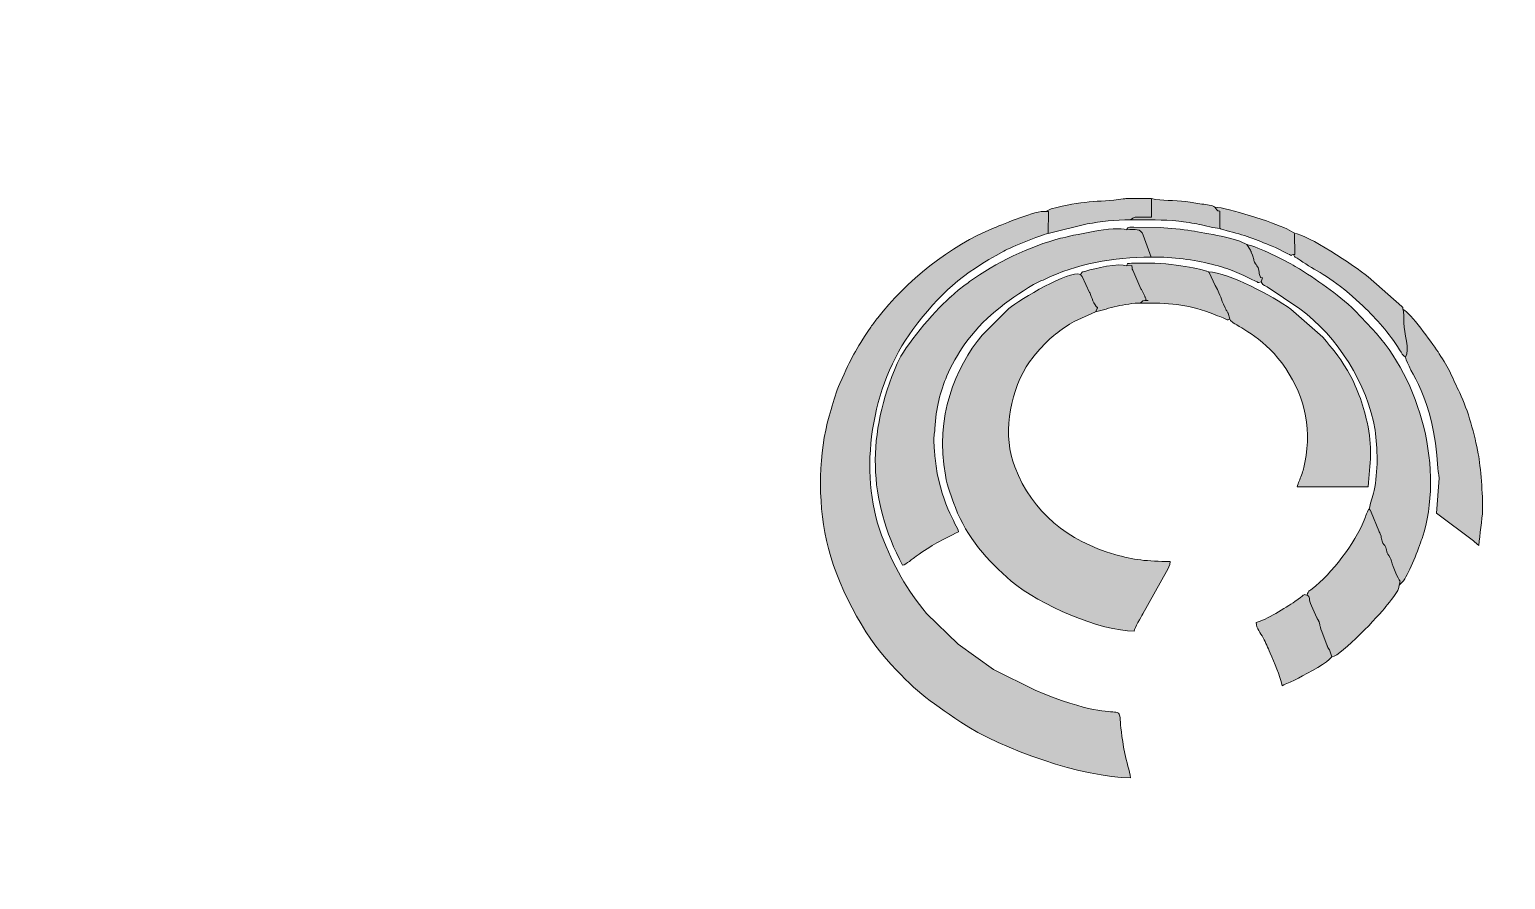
# Model space of a CAD drawing. Header units: millimetres. Extents: x 904 to 1683, y -870 to -465.
# Drawn here: x 1311.31 to 1346.75, y -786.41 to -765.99 of the extents above; entities that cross this region are included whole.
import ezdxf

# ---------------------------------------------------------------- set-up
doc = ezdxf.new("R2010")
doc.units = ezdxf.units.MM
doc.layers.add('图层 1', color=7, linetype='CONTINUOUS')

msp = doc.modelspace()

# ---------------------------------------------------------------- hatches: boundary and pattern name
at = {"layer": '图层 1'}
h = msp.add_hatch(color=0, dxfattribs=at)
edge = h.paths.add_edge_path()
edge.add_spline(control_points=[(1339.776, -770.26), (1339.858, -770.373), (1339.832, -770.337), (1339.891, -770.353), (1339.891, -770.353), (1339.891, -770.768), (1339.891, -770.768), (1339.898, -770.771), (1339.909, -770.769), (1339.912, -770.778), (1339.912, -770.778), (1340.122, -770.84), (1340.122, -770.84), (1340.544, -770.942), (1340.824, -771.061), (1341.227, -771.228), (1341.227, -771.228), (1341.528, -771.378), (1341.528, -771.378), (1341.66, -771.433), (1341.562, -771.418), (1341.658, -771.395), (1341.658, -771.395), (1341.69, -771.395), (1341.69, -771.395), (1341.69, -771.395), (1341.682, -770.888), (1341.682, -770.888), (1341.678, -770.883), (1341.67, -770.869), (1341.667, -770.874), (1341.667, -770.874), (1341.499, -770.777), (1341.499, -770.777), (1341.157, -770.621), (1340.085, -770.265), (1339.776, -770.26)], knot_values=[0, 0, 0, 0, 1, 1, 1, 2, 2, 2, 3, 3, 3, 4, 4, 4, 5, 5, 5, 6, 6, 6, 7, 7, 7, 8, 8, 8, 9, 9, 9, 10, 10, 10, 11, 11, 11, 12, 12, 12, 12], degree=3, periodic=1)
edge = h.paths.add_edge_path()
edge.add_spline(control_points=[(1337.654, -771.664), (1337.48, -771.596), (1336.873, -771.729), (1336.679, -771.792), (1336.532, -771.839), (1336.618, -771.785), (1336.549, -771.873), (1336.549, -771.873), (1336.575, -771.909), (1336.575, -771.909), (1336.577, -771.913), (1336.582, -771.921), (1336.585, -771.924), (1336.585, -771.924), (1336.767, -772.306), (1336.767, -772.306), (1336.769, -772.312), (1336.773, -772.32), (1336.776, -772.327), (1336.803, -772.396), (1336.878, -772.622), (1336.952, -772.664), (1336.942, -772.712), (1336.97, -772.637), (1336.944, -772.697), (1336.944, -772.697), (1336.907, -772.769), (1336.907, -772.769), (1337.089, -772.74), (1337.228, -772.672), (1337.428, -772.632), (1337.573, -772.603), (1337.839, -772.56), (1337.983, -772.56), (1338.045, -772.508), (1338.024, -772.5), (1338.17, -772.5), (1338.05, -772.46), (1338.155, -772.523), (1338.097, -772.419), (1338.095, -772.413), (1338.091, -772.405), (1338.088, -772.399), (1338.088, -772.399), (1338.008, -772.238), (1338.008, -772.238), (1338.005, -772.232), (1338.001, -772.225), (1337.998, -772.219), (1337.998, -772.219), (1337.826, -771.824), (1337.826, -771.824), (1337.789, -771.73), (1337.783, -771.769), (1337.782, -771.655), (1337.782, -771.655), (1337.654, -771.664), (1337.654, -771.664)], knot_values=[0, 0, 0, 0, 1, 1, 1, 2, 2, 2, 3, 3, 3, 4, 4, 4, 5, 5, 5, 6, 6, 6, 7, 7, 7, 8, 8, 8, 9, 9, 9, 10, 10, 10, 11, 11, 11, 12, 12, 12, 13, 13, 13, 14, 14, 14, 15, 15, 15, 16, 16, 16, 17, 17, 17, 18, 18, 18, 19, 19, 19, 19], degree=3, periodic=1)
edge = h.paths.add_edge_path()
edge.add_spline(control_points=[(1337.573, -770.06), (1336.949, -770.145), (1336.584, -770.087), (1335.843, -770.3), (1335.843, -770.3), (1335.712, -770.359), (1335.712, -770.359), (1335.712, -770.359), (1335.775, -770.359), (1335.775, -770.359), (1335.775, -770.359), (1335.772, -770.888), (1335.772, -770.888), (1335.772, -770.888), (1336.71, -770.661), (1336.71, -770.661), (1337.033, -770.603), (1337.382, -770.559), (1337.744, -770.559), (1337.83, -770.487), (1337.886, -770.495), (1338.012, -770.497), (1338.094, -770.498), (1338.173, -770.499), (1338.254, -770.499), (1338.254, -770.499), (1338.254, -770.051), (1338.254, -770.051), (1338.254, -770.051), (1338.244, -770.051), (1338.244, -770.051), (1338.244, -770.051), (1337.654, -770.051), (1337.654, -770.051), (1337.625, -770.054), (1337.598, -770.056), (1337.573, -770.06)], knot_values=[0, 0, 0, 0, 1, 1, 1, 2, 2, 2, 3, 3, 3, 4, 4, 4, 5, 5, 5, 6, 6, 6, 7, 7, 7, 8, 8, 8, 9, 9, 9, 10, 10, 10, 11, 11, 11, 12, 12, 12, 12], degree=3, periodic=1)
edge = h.paths.add_edge_path()
edge.add_spline(control_points=[(1338.097, -772.419), (1338.155, -772.523), (1338.05, -772.46), (1338.17, -772.5), (1338.024, -772.5), (1338.045, -772.508), (1337.983, -772.56), (1338.676, -772.56), (1339.063, -772.58), (1339.66, -772.794), (1339.743, -772.825), (1339.817, -772.856), (1339.895, -772.888), (1340.133, -772.987), (1340.042, -772.97), (1340.134, -772.948), (1340.134, -772.948), (1340.094, -772.808), (1340.094, -772.808), (1340.089, -772.801), (1340.064, -772.76), (1340.059, -772.752), (1340.045, -772.728), (1340.027, -772.692), (1340.018, -772.673), (1339.889, -772.409), (1339.949, -772.447), (1339.779, -772.136), (1339.779, -772.136), (1339.634, -771.83), (1339.634, -771.83), (1339.631, -771.826), (1339.624, -771.818), (1339.619, -771.813), (1339.619, -771.813), (1339.583, -771.794), (1339.583, -771.794), (1339.576, -771.791), (1338.932, -771.603), (1338.192, -771.604), (1338.192, -771.604), (1337.772, -771.602), (1337.772, -771.602), (1337.602, -771.631), (1337.717, -771.569), (1337.654, -771.664), (1337.654, -771.664), (1337.782, -771.655), (1337.782, -771.655), (1337.783, -771.769), (1337.789, -771.73), (1337.826, -771.824), (1337.826, -771.824), (1337.998, -772.219), (1337.998, -772.219), (1338.001, -772.225), (1338.005, -772.232), (1338.008, -772.238), (1338.008, -772.238), (1338.088, -772.399), (1338.088, -772.399), (1338.091, -772.405), (1338.095, -772.413), (1338.097, -772.419)], knot_values=[0, 0, 0, 0, 1, 1, 1, 2, 2, 2, 3, 3, 3, 4, 4, 4, 5, 5, 5, 6, 6, 6, 7, 7, 7, 8, 8, 8, 9, 9, 9, 10, 10, 10, 11, 11, 11, 12, 12, 12, 13, 13, 13, 14, 14, 14, 15, 15, 15, 16, 16, 16, 17, 17, 17, 18, 18, 18, 19, 19, 19, 20, 20, 20, 21, 21, 21, 21], degree=3, periodic=1)
edge = h.paths.add_edge_path()
edge.add_spline(control_points=[(1337.654, -770.798), (1337.884, -770.798), (1337.974, -770.755), (1338.055, -770.93), (1338.055, -770.93), (1338.241, -771.455), (1338.241, -771.455), (1338.796, -771.455), (1339.26, -771.522), (1339.692, -771.627), (1340.163, -771.741), (1340.342, -771.841), (1340.731, -772.025), (1340.838, -772.076), (1340.78, -772.077), (1340.881, -772.052), (1340.881, -772.052), (1340.919, -771.955), (1340.919, -771.955), (1340.834, -771.926), (1340.895, -771.973), (1340.856, -771.901), (1340.832, -771.858), (1340.842, -771.848), (1340.827, -771.782), (1340.796, -771.64), (1340.833, -771.751), (1340.762, -771.635), (1340.758, -771.63), (1340.753, -771.623), (1340.749, -771.618), (1340.678, -771.495), (1340.742, -771.564), (1340.646, -771.335), (1340.643, -771.329), (1340.64, -771.32), (1340.637, -771.314), (1340.635, -771.308), (1340.632, -771.3), (1340.628, -771.294), (1340.628, -771.294), (1340.538, -771.156), (1340.538, -771.156), (1340.342, -771.012), (1339.55, -770.881), (1339.212, -770.823), (1338.991, -770.785), (1338.687, -770.769), (1338.456, -770.743), (1338.456, -770.743), (1337.831, -770.734), (1337.831, -770.734), (1337.644, -770.739), (1337.684, -770.752), (1337.654, -770.798)], knot_values=[0, 0, 0, 0, 1, 1, 1, 2, 2, 2, 3, 3, 3, 4, 4, 4, 5, 5, 5, 6, 6, 6, 7, 7, 7, 8, 8, 8, 9, 9, 9, 10, 10, 10, 11, 11, 11, 12, 12, 12, 13, 13, 13, 14, 14, 14, 15, 15, 15, 16, 16, 16, 17, 17, 17, 18, 18, 18, 18], degree=3, periodic=1)
edge = h.paths.add_edge_path()
edge.add_spline(control_points=[(1341.682, -770.888), (1341.682, -770.888), (1341.69, -771.395), (1341.69, -771.395), (1341.69, -771.395), (1341.658, -771.395), (1341.658, -771.395), (1341.719, -771.491), (1341.647, -771.415), (1341.747, -771.486), (1342.129, -771.754), (1342.425, -771.851), (1342.994, -772.329), (1342.994, -772.329), (1343.324, -772.626), (1343.324, -772.626), (1343.668, -772.966), (1343.946, -773.267), (1344.21, -773.682), (1344.258, -773.757), (1344.286, -773.834), (1344.347, -773.858), (1344.472, -773.68), (1344.306, -773.286), (1344.31, -773.038), (1344.312, -772.91), (1344.323, -772.832), (1344.287, -772.709), (1344.286, -772.649), (1344.304, -772.703), (1344.263, -772.642), (1344.263, -772.642), (1343.455, -771.928), (1343.455, -771.928), (1343.114, -771.661), (1341.992, -770.912), (1341.682, -770.888)], knot_values=[0, 0, 0, 0, 1, 1, 1, 2, 2, 2, 3, 3, 3, 4, 4, 4, 5, 5, 5, 6, 6, 6, 7, 7, 7, 8, 8, 8, 9, 9, 9, 10, 10, 10, 11, 11, 11, 12, 12, 12, 12], degree=3, periodic=1)
edge = h.paths.add_edge_path()
edge.add_spline(control_points=[(1342.52, -781.124), (1342.52, -781.124), (1342.568, -781.078), (1342.568, -781.078), (1342.572, -781.075), (1342.579, -781.067), (1342.584, -781.062), (1342.584, -781.062), (1342.522, -780.896), (1342.522, -780.896), (1342.519, -780.891), (1342.486, -780.828), (1342.481, -780.817), (1342.478, -780.811), (1342.474, -780.804), (1342.471, -780.797), (1342.471, -780.797), (1342.341, -780.45), (1342.341, -780.45), (1342.268, -780.284), (1342.319, -780.317), (1342.254, -780.179), (1342.254, -780.179), (1342.23, -780.135), (1342.222, -780.12), (1342.222, -780.12), (1342.092, -779.832), (1342.092, -779.832), (1342.015, -779.671), (1342.069, -779.623), (1341.987, -779.576), (1341.876, -779.552), (1341.952, -779.56), (1341.694, -779.732), (1341.469, -779.882), (1341.005, -780.177), (1340.762, -780.234), (1340.774, -780.384), (1340.867, -780.483), (1340.931, -780.602), (1341.003, -780.734), (1341.038, -780.829), (1341.1, -780.97), (1341.206, -781.207), (1341.328, -781.495), (1341.389, -781.756), (1341.488, -781.704), (1341.587, -781.673), (1341.698, -781.617), (1341.876, -781.528), (1342.373, -781.253), (1342.52, -781.124)], knot_values=[0, 0, 0, 0, 1, 1, 1, 2, 2, 2, 3, 3, 3, 4, 4, 4, 5, 5, 5, 6, 6, 6, 7, 7, 7, 8, 8, 8, 9, 9, 9, 10, 10, 10, 11, 11, 11, 12, 12, 12, 13, 13, 13, 14, 14, 14, 15, 15, 15, 16, 16, 16, 17, 17, 17, 17], degree=3, periodic=1)
edge = h.paths.add_edge_path()
edge.add_spline(control_points=[(1343.358, -777.781), (1343.133, -778.333), (1342.579, -779.068), (1342.106, -779.425), (1342.011, -779.497), (1342.032, -779.465), (1341.987, -779.576), (1342.069, -779.623), (1342.015, -779.671), (1342.092, -779.832), (1342.092, -779.832), (1342.222, -780.12), (1342.222, -780.12), (1342.23, -780.135), (1342.254, -780.179), (1342.254, -780.179), (1342.319, -780.317), (1342.268, -780.284), (1342.341, -780.45), (1342.341, -780.45), (1342.471, -780.797), (1342.471, -780.797), (1342.474, -780.804), (1342.478, -780.811), (1342.481, -780.817), (1342.486, -780.828), (1342.519, -780.891), (1342.522, -780.896), (1342.522, -780.896), (1342.584, -781.062), (1342.584, -781.062), (1342.815, -781.03), (1343.734, -780.047), (1343.878, -779.854), (1343.956, -779.748), (1344.207, -779.479), (1344.198, -779.338), (1344.236, -779.158), (1344.237, -779.356), (1344.083, -778.974), (1343.975, -778.707), (1344.05, -778.792), (1343.949, -778.63), (1343.876, -778.511), (1343.914, -778.526), (1343.874, -778.435), (1343.841, -778.355), (1343.818, -778.371), (1343.788, -778.282), (1343.77, -778.232), (1343.777, -778.213), (1343.762, -778.159), (1343.737, -778.068), (1343.725, -778.075), (1343.708, -778.034), (1343.708, -778.034), (1343.527, -777.587), (1343.527, -777.587), (1343.483, -777.501), (1343.517, -777.548), (1343.481, -777.516), (1343.45, -777.531), (1343.484, -777.452), (1343.416, -777.628), (1343.395, -777.681), (1343.383, -777.718), (1343.358, -777.781)], knot_values=[0, 0, 0, 0, 1, 1, 1, 2, 2, 2, 3, 3, 3, 4, 4, 4, 5, 5, 5, 6, 6, 6, 7, 7, 7, 8, 8, 8, 9, 9, 9, 10, 10, 10, 11, 11, 11, 12, 12, 12, 13, 13, 13, 14, 14, 14, 15, 15, 15, 16, 16, 16, 17, 17, 17, 18, 18, 18, 19, 19, 19, 20, 20, 20, 21, 21, 21, 22, 22, 22, 22], degree=3, periodic=1)
edge = h.paths.add_edge_path()
edge.add_spline(control_points=[(1344.287, -772.709), (1344.323, -772.832), (1344.312, -772.91), (1344.31, -773.038), (1344.306, -773.286), (1344.472, -773.68), (1344.347, -773.858), (1344.41, -774.194), (1345.033, -774.769), (1345.124, -776.531), (1345.131, -776.663), (1345.15, -776.641), (1345.155, -776.771), (1345.155, -776.771), (1345.095, -777.606), (1345.095, -777.606), (1345.095, -777.606), (1345.981, -778.272), (1345.981, -778.272), (1346.042, -778.323), (1346.046, -778.339), (1346.11, -778.382), (1346.132, -778.123), (1346.193, -777.792), (1346.201, -777.518), (1346.21, -777.205), (1346.151, -776.477), (1346.097, -776.185), (1346.015, -775.73), (1345.852, -775.134), (1345.652, -774.72), (1345.486, -774.375), (1345.393, -774.124), (1345.16, -773.778), (1345.028, -773.581), (1344.546, -772.893), (1344.335, -772.738), (1344.335, -772.738), (1344.287, -772.709), (1344.287, -772.709)], knot_values=[0, 0, 0, 0, 1, 1, 1, 2, 2, 2, 3, 3, 3, 4, 4, 4, 5, 5, 5, 6, 6, 6, 7, 7, 7, 8, 8, 8, 9, 9, 9, 10, 10, 10, 11, 11, 11, 12, 12, 12, 13, 13, 13, 13], degree=3, periodic=1)
edge = h.paths.add_edge_path()
edge.add_spline(control_points=[(1340.059, -772.752), (1340.064, -772.76), (1340.089, -772.801), (1340.094, -772.808), (1340.094, -772.808), (1340.134, -772.948), (1340.134, -772.948), (1340.199, -773.052), (1340.124, -772.952), (1340.185, -773.01), (1340.307, -773.123), (1340.895, -773.35), (1341.381, -774.001), (1341.899, -774.697), (1342.11, -775.486), (1341.935, -776.39), (1341.912, -776.51), (1341.891, -776.584), (1341.853, -776.696), (1341.818, -776.801), (1341.771, -776.881), (1341.748, -776.978), (1341.748, -776.978), (1343.451, -776.978), (1343.451, -776.978), (1343.498, -776.415), (1343.568, -776.03), (1343.428, -775.42), (1343.329, -774.992), (1343.176, -774.549), (1342.96, -774.185), (1342.71, -773.763), (1342.612, -773.696), (1342.363, -773.377), (1342.363, -773.377), (1341.598, -772.709), (1341.598, -772.709), (1341.152, -772.394), (1340.115, -771.823), (1339.619, -771.813), (1339.624, -771.818), (1339.631, -771.826), (1339.634, -771.83), (1339.634, -771.83), (1339.779, -772.136), (1339.779, -772.136), (1339.949, -772.447), (1339.889, -772.409), (1340.018, -772.673), (1340.027, -772.692), (1340.045, -772.728), (1340.059, -772.752)], knot_values=[0, 0, 0, 0, 1, 1, 1, 2, 2, 2, 3, 3, 3, 4, 4, 4, 5, 5, 5, 6, 6, 6, 7, 7, 7, 8, 8, 8, 9, 9, 9, 10, 10, 10, 11, 11, 11, 12, 12, 12, 13, 13, 13, 14, 14, 14, 15, 15, 15, 16, 16, 16, 17, 17, 17, 17], degree=3, periodic=1)
edge = h.paths.add_edge_path()
edge.add_spline(control_points=[(1340.856, -771.901), (1340.895, -771.973), (1340.834, -771.926), (1340.919, -771.955), (1340.919, -771.955), (1340.881, -772.052), (1340.881, -772.052), (1340.926, -772.123), (1340.914, -772.11), (1341.029, -772.175), (1341.029, -772.175), (1341.816, -772.7), (1341.816, -772.7), (1342.713, -773.366), (1343.44, -774.5), (1343.618, -775.617), (1343.684, -776.033), (1343.691, -776.625), (1343.598, -777.066), (1343.564, -777.232), (1343.506, -777.353), (1343.481, -777.516), (1343.517, -777.548), (1343.483, -777.501), (1343.527, -777.587), (1343.527, -777.587), (1343.708, -778.034), (1343.708, -778.034), (1343.725, -778.075), (1343.737, -778.068), (1343.762, -778.159), (1343.777, -778.213), (1343.77, -778.232), (1343.788, -778.282), (1343.818, -778.371), (1343.841, -778.355), (1343.874, -778.435), (1343.914, -778.526), (1343.876, -778.511), (1343.949, -778.63), (1344.05, -778.792), (1343.975, -778.707), (1344.083, -778.974), (1344.237, -779.356), (1344.236, -779.158), (1344.198, -779.338), (1344.198, -779.338), (1344.303, -779.232), (1344.303, -779.232), (1344.452, -779.018), (1344.662, -778.47), (1344.747, -778.215), (1345.29, -776.583), (1344.712, -774.403), (1343.548, -773.179), (1343.548, -773.179), (1343.145, -772.746), (1343.145, -772.746), (1342.678, -772.316), (1342.243, -772.01), (1341.701, -771.681), (1341.465, -771.537), (1340.819, -771.209), (1340.538, -771.156), (1340.538, -771.156), (1340.628, -771.294), (1340.628, -771.294), (1340.632, -771.3), (1340.635, -771.308), (1340.637, -771.314), (1340.64, -771.32), (1340.643, -771.329), (1340.646, -771.335), (1340.742, -771.564), (1340.678, -771.495), (1340.749, -771.618), (1340.753, -771.623), (1340.758, -771.63), (1340.762, -771.635), (1340.833, -771.751), (1340.796, -771.64), (1340.827, -771.782), (1340.842, -771.848), (1340.832, -771.858), (1340.856, -771.901)], knot_values=[0, 0, 0, 0, 1, 1, 1, 2, 2, 2, 3, 3, 3, 4, 4, 4, 5, 5, 5, 6, 6, 6, 7, 7, 7, 8, 8, 8, 9, 9, 9, 10, 10, 10, 11, 11, 11, 12, 12, 12, 13, 13, 13, 14, 14, 14, 15, 15, 15, 16, 16, 16, 17, 17, 17, 18, 18, 18, 19, 19, 19, 20, 20, 20, 21, 21, 21, 22, 22, 22, 23, 23, 23, 24, 24, 24, 25, 25, 25, 26, 26, 26, 27, 27, 27, 28, 28, 28, 28], degree=3, periodic=1)
edge = h.paths.add_edge_path()
edge.add_spline(control_points=[(1335.418, -772.117), (1335.509, -772.062), (1335.59, -772.037), (1335.682, -771.992), (1336.443, -771.624), (1337.336, -771.455), (1338.241, -771.455), (1338.241, -771.455), (1338.055, -770.93), (1338.055, -770.93), (1337.974, -770.755), (1337.884, -770.798), (1337.654, -770.798), (1337.396, -770.698), (1336.308, -770.945), (1336.07, -771.006), (1335.331, -771.194), (1334.496, -771.598), (1333.885, -772.047), (1333.797, -772.112), (1333.693, -772.182), (1333.613, -772.254), (1333.613, -772.254), (1333.436, -772.41), (1333.436, -772.41), (1333.431, -772.414), (1333.425, -772.419), (1333.42, -772.423), (1333.415, -772.427), (1333.408, -772.434), (1333.404, -772.437), (1333.01, -772.784), (1332.33, -773.59), (1332.147, -774.014), (1331.415, -775.705), (1331.435, -777.274), (1332.275, -778.86), (1332.361, -778.837), (1332.518, -778.706), (1332.599, -778.646), (1332.989, -778.358), (1333.209, -778.271), (1333.62, -778.054), (1333.586, -777.908), (1333.16, -777.322), (1333.057, -776.288), (1333.043, -776.154), (1333.037, -776.033), (1333.026, -775.929), (1333.008, -775.769), (1333.047, -775.731), (1333.053, -775.575), (1333.068, -775.087), (1333.189, -774.681), (1333.338, -774.308), (1333.42, -774.104), (1333.633, -773.737), (1333.757, -773.562), (1334.192, -772.946), (1334.777, -772.5), (1335.418, -772.117)], knot_values=[0, 0, 0, 0, 1, 1, 1, 2, 2, 2, 3, 3, 3, 4, 4, 4, 5, 5, 5, 6, 6, 6, 7, 7, 7, 8, 8, 8, 9, 9, 9, 10, 10, 10, 11, 11, 11, 12, 12, 12, 13, 13, 13, 14, 14, 14, 15, 15, 15, 16, 16, 16, 17, 17, 17, 18, 18, 18, 19, 19, 19, 20, 20, 20, 20], degree=3, periodic=1)
edge = h.paths.add_edge_path()
edge.add_spline(control_points=[(1335.95, -773.306), (1336.078, -773.208), (1336.251, -773.083), (1336.398, -773.007), (1336.398, -773.007), (1336.907, -772.769), (1336.907, -772.769), (1336.907, -772.769), (1336.944, -772.697), (1336.944, -772.697), (1336.97, -772.637), (1336.942, -772.712), (1336.952, -772.664), (1336.878, -772.622), (1336.803, -772.396), (1336.776, -772.327), (1336.773, -772.32), (1336.769, -772.312), (1336.767, -772.306), (1336.767, -772.306), (1336.585, -771.924), (1336.585, -771.924), (1336.582, -771.921), (1336.577, -771.913), (1336.575, -771.909), (1336.575, -771.909), (1336.549, -771.873), (1336.549, -771.873), (1336.267, -771.768), (1335.116, -772.466), (1334.827, -772.691), (1334.827, -772.691), (1334.183, -773.331), (1334.183, -773.331), (1333.534, -774.127), (1333.054, -775.29), (1333.304, -776.698), (1333.356, -776.991), (1333.447, -777.221), (1333.543, -777.474), (1333.813, -778.185), (1334.317, -778.757), (1334.884, -779.239), (1335.566, -779.818), (1337.03, -780.443), (1337.833, -780.443), (1337.852, -780.362), (1337.995, -780.114), (1338.042, -780.024), (1338.042, -780.024), (1338.609, -779.008), (1338.609, -779.008), (1338.653, -778.935), (1338.691, -778.876), (1338.7, -778.77), (1338.144, -778.77), (1337.813, -778.729), (1337.374, -778.602), (1336.241, -778.273), (1335.4, -777.608), (1334.969, -776.498), (1334.683, -775.764), (1334.822, -774.799), (1335.245, -774.094), (1335.393, -773.849), (1335.723, -773.477), (1335.95, -773.306)], knot_values=[0, 0, 0, 0, 1, 1, 1, 2, 2, 2, 3, 3, 3, 4, 4, 4, 5, 5, 5, 6, 6, 6, 7, 7, 7, 8, 8, 8, 9, 9, 9, 10, 10, 10, 11, 11, 11, 12, 12, 12, 13, 13, 13, 14, 14, 14, 15, 15, 15, 16, 16, 16, 17, 17, 17, 18, 18, 18, 19, 19, 19, 20, 20, 20, 21, 21, 21, 22, 22, 22, 22], degree=3, periodic=1)
edge = h.paths.add_edge_path()
edge.add_spline(control_points=[(1332.523, -773.195), (1333.175, -772.326), (1333.683, -771.866), (1334.706, -771.315), (1334.889, -771.216), (1335.575, -770.933), (1335.772, -770.888), (1335.772, -770.888), (1335.775, -770.359), (1335.775, -770.359), (1335.775, -770.359), (1335.712, -770.359), (1335.712, -770.359), (1335.475, -770.335), (1334.714, -770.66), (1334.474, -770.755), (1333.426, -771.17), (1332.338, -772.056), (1331.678, -772.917), (1331.624, -772.987), (1331.565, -773.06), (1331.512, -773.14), (1331.121, -773.731), (1331.066, -773.834), (1330.771, -774.49), (1330.676, -774.701), (1330.637, -774.885), (1330.561, -775.116), (1330.288, -775.954), (1330.228, -777.08), (1330.406, -778.071), (1330.587, -779.082), (1331.211, -780.352), (1331.88, -781.107), (1332.566, -781.881), (1332.878, -782.09), (1333.674, -782.628), (1334.655, -783.292), (1336.641, -783.966), (1337.744, -783.966), (1337.73, -783.798), (1337.651, -783.576), (1337.612, -783.381), (1337.266, -781.657), (1338.102, -782.971), (1335.456, -781.863), (1335.456, -781.863), (1334.462, -781.363), (1334.462, -781.363), (1334.462, -781.363), (1333.607, -780.754), (1333.607, -780.754), (1333.607, -780.754), (1332.852, -780.016), (1332.852, -780.016), (1332.383, -779.458), (1332.047, -778.872), (1331.772, -778.139), (1331.202, -776.623), (1331.513, -774.54), (1332.523, -773.195)], knot_values=[0, 0, 0, 0, 1, 1, 1, 2, 2, 2, 3, 3, 3, 4, 4, 4, 5, 5, 5, 6, 6, 6, 7, 7, 7, 8, 8, 8, 9, 9, 9, 10, 10, 10, 11, 11, 11, 12, 12, 12, 13, 13, 13, 14, 14, 14, 15, 15, 15, 16, 16, 16, 17, 17, 17, 18, 18, 18, 19, 19, 19, 20, 20, 20, 20], degree=3, periodic=1)
edge = h.paths.add_edge_path()
edge.add_spline(control_points=[(1337.744, -770.559), (1338.152, -770.559), (1338.531, -770.556), (1338.905, -770.593), (1339.043, -770.607), (1339.267, -770.645), (1339.395, -770.67), (1339.545, -770.699), (1339.758, -770.765), (1339.891, -770.768), (1339.891, -770.768), (1339.891, -770.353), (1339.891, -770.353), (1339.832, -770.337), (1339.858, -770.373), (1339.776, -770.26), (1339.723, -770.201), (1339.567, -770.201), (1339.464, -770.183), (1339.323, -770.16), (1339.219, -770.144), (1339.076, -770.123), (1338.797, -770.083), (1338.503, -770.111), (1338.254, -770.051), (1338.254, -770.051), (1338.254, -770.499), (1338.254, -770.499), (1338.173, -770.499), (1338.094, -770.498), (1338.012, -770.497), (1337.886, -770.495), (1337.83, -770.487), (1337.744, -770.559)], knot_values=[0, 0, 0, 0, 1, 1, 1, 2, 2, 2, 3, 3, 3, 4, 4, 4, 5, 5, 5, 6, 6, 6, 7, 7, 7, 8, 8, 8, 9, 9, 9, 10, 10, 10, 11, 11, 11, 11], degree=3, periodic=0)
edge.add_line((1337.744, -770.559), (1337.744, -770.559))

# ---------------------------------------------------------------- linework, layer by layer
at = {"layer": '图层 1', "color": 0, "lineweight": 0}
for points, knots in [([(1598.426, -806.832), (1605.47, -806.832), (1611.181, -801.121), (1611.181, -794.076), (1611.181, -794.076), (1611.181, -522.233), (1611.181, -522.233), (1611.181, -518.85), (1609.838, -515.605), (1607.445, -513.213), (1605.053, -510.821), (1601.808, -509.477), (1598.426, -509.477), (1598.426, -509.477), (1199.024, -509.477), (1199.024, -509.477), (1195.641, -509.477), (1192.396, -510.821), (1190.004, -513.213), (1187.612, -515.605), (1186.268, -518.85), (1186.268, -522.233), (1186.268, -522.233), (1186.268, -794.076), (1186.268, -794.076), (1186.268, -797.459), (1187.612, -800.704), (1190.004, -803.096), (1192.396, -805.488), (1195.641, -806.832), (1199.024, -806.832), (1199.024, -806.832), (1598.426, -806.832), (1598.426, -806.832)], [0, 0, 0, 0, 1, 1, 1, 2, 2, 2, 3, 3, 3, 4, 4, 4, 5, 5, 5, 6, 6, 6, 7, 7, 7, 8, 8, 8, 9, 9, 9, 10, 10, 10, 11, 11, 11, 11]), ([(1335.772, -770.888), (1335.772, -770.888), (1335.775, -770.359), (1335.775, -770.359), (1335.775, -770.359), (1335.712, -770.359), (1335.712, -770.359), (1335.475, -770.335), (1334.714, -770.66), (1334.474, -770.755), (1333.426, -771.17), (1332.338, -772.056), (1331.678, -772.917), (1331.624, -772.987), (1331.565, -773.06), (1331.512, -773.14), (1331.121, -773.731), (1331.066, -773.834), (1330.771, -774.49), (1330.676, -774.701), (1330.637, -774.885), (1330.561, -775.116), (1330.288, -775.954), (1330.228, -777.08), (1330.406, -778.071), (1330.587, -779.082), (1331.211, -780.352), (1331.88, -781.107), (1332.566, -781.881), (1332.878, -782.09), (1333.674, -782.628), (1334.655, -783.292), (1336.641, -783.966), (1337.744, -783.966), (1337.73, -783.798), (1337.651, -783.576), (1337.612, -783.381), (1337.266, -781.657), (1338.102, -782.971), (1335.456, -781.863), (1335.456, -781.863), (1334.462, -781.363), (1334.462, -781.363), (1334.462, -781.363), (1333.607, -780.754), (1333.607, -780.754), (1333.607, -780.754), (1332.852, -780.016), (1332.852, -780.016), (1332.383, -779.458), (1332.047, -778.872), (1331.772, -778.139), (1331.202, -776.623), (1331.513, -774.54), (1332.523, -773.195), (1333.175, -772.326), (1333.683, -771.866), (1334.706, -771.315), (1334.889, -771.216), (1335.575, -770.933), (1335.772, -770.888)], [0, 0, 0, 0, 1, 1, 1, 2, 2, 2, 3, 3, 3, 4, 4, 4, 5, 5, 5, 6, 6, 6, 7, 7, 7, 8, 8, 8, 9, 9, 9, 10, 10, 10, 11, 11, 11, 12, 12, 12, 13, 13, 13, 14, 14, 14, 15, 15, 15, 16, 16, 16, 17, 17, 17, 18, 18, 18, 19, 19, 19, 20, 20, 20, 20]), ([(1335.712, -770.359), (1335.712, -770.359), (1335.775, -770.359), (1335.775, -770.359), (1335.775, -770.359), (1335.772, -770.888), (1335.772, -770.888), (1335.772, -770.888), (1336.71, -770.661), (1336.71, -770.661), (1337.033, -770.603), (1337.382, -770.559), (1337.744, -770.559), (1337.83, -770.487), (1337.886, -770.495), (1338.012, -770.497), (1338.094, -770.498), (1338.173, -770.499), (1338.254, -770.499), (1338.254, -770.499), (1338.254, -770.051), (1338.254, -770.051), (1338.254, -770.051), (1338.244, -770.051), (1338.244, -770.051), (1338.244, -770.051), (1337.654, -770.051), (1337.654, -770.051), (1337.625, -770.054), (1337.598, -770.056), (1337.573, -770.06), (1336.949, -770.145), (1336.584, -770.087), (1335.843, -770.3), (1335.843, -770.3), (1335.712, -770.359), (1335.712, -770.359)], [0, 0, 0, 0, 1, 1, 1, 2, 2, 2, 3, 3, 3, 4, 4, 4, 5, 5, 5, 6, 6, 6, 7, 7, 7, 8, 8, 8, 9, 9, 9, 10, 10, 10, 11, 11, 11, 12, 12, 12, 12]), ([(1337.744, -770.559), (1338.152, -770.559), (1338.531, -770.556), (1338.905, -770.593), (1339.043, -770.607), (1339.267, -770.645), (1339.395, -770.67), (1339.545, -770.699), (1339.758, -770.765), (1339.891, -770.768), (1339.891, -770.768), (1339.891, -770.353), (1339.891, -770.353), (1339.832, -770.337), (1339.858, -770.373), (1339.776, -770.26), (1339.723, -770.201), (1339.567, -770.201), (1339.464, -770.183), (1339.323, -770.16), (1339.219, -770.144), (1339.076, -770.123), (1338.797, -770.083), (1338.503, -770.111), (1338.254, -770.051), (1338.254, -770.051), (1338.254, -770.499), (1338.254, -770.499), (1338.173, -770.499), (1338.094, -770.498), (1338.012, -770.497), (1337.886, -770.495), (1337.83, -770.487), (1337.744, -770.559)], [0, 0, 0, 0, 1, 1, 1, 2, 2, 2, 3, 3, 3, 4, 4, 4, 5, 5, 5, 6, 6, 6, 7, 7, 7, 8, 8, 8, 9, 9, 9, 10, 10, 10, 11, 11, 11, 11]), ([(1339.891, -770.768), (1339.898, -770.771), (1339.909, -770.769), (1339.912, -770.778), (1339.912, -770.778), (1340.122, -770.84), (1340.122, -770.84), (1340.544, -770.942), (1340.824, -771.061), (1341.227, -771.228), (1341.227, -771.228), (1341.528, -771.378), (1341.528, -771.378), (1341.66, -771.433), (1341.562, -771.418), (1341.658, -771.395), (1341.658, -771.395), (1341.69, -771.395), (1341.69, -771.395), (1341.69, -771.395), (1341.682, -770.888), (1341.682, -770.888), (1341.678, -770.883), (1341.67, -770.869), (1341.667, -770.874), (1341.667, -770.874), (1341.499, -770.777), (1341.499, -770.777), (1341.157, -770.621), (1340.085, -770.265), (1339.776, -770.26), (1339.858, -770.373), (1339.832, -770.337), (1339.891, -770.353), (1339.891, -770.353), (1339.891, -770.768), (1339.891, -770.768)], [0, 0, 0, 0, 1, 1, 1, 2, 2, 2, 3, 3, 3, 4, 4, 4, 5, 5, 5, 6, 6, 6, 7, 7, 7, 8, 8, 8, 9, 9, 9, 10, 10, 10, 11, 11, 11, 12, 12, 12, 12]), ([(1338.241, -771.455), (1338.241, -771.455), (1338.055, -770.93), (1338.055, -770.93), (1337.974, -770.755), (1337.884, -770.798), (1337.654, -770.798), (1337.396, -770.698), (1336.308, -770.945), (1336.07, -771.006), (1335.331, -771.194), (1334.496, -771.598), (1333.885, -772.047), (1333.797, -772.112), (1333.693, -772.182), (1333.613, -772.254), (1333.613, -772.254), (1333.436, -772.41), (1333.436, -772.41), (1333.431, -772.414), (1333.425, -772.419), (1333.42, -772.423), (1333.415, -772.427), (1333.408, -772.434), (1333.404, -772.437), (1333.01, -772.784), (1332.33, -773.59), (1332.147, -774.014), (1331.415, -775.705), (1331.435, -777.274), (1332.275, -778.86), (1332.361, -778.837), (1332.518, -778.706), (1332.599, -778.646), (1332.989, -778.358), (1333.209, -778.271), (1333.62, -778.054), (1333.586, -777.908), (1333.16, -777.322), (1333.057, -776.288), (1333.043, -776.154), (1333.037, -776.033), (1333.026, -775.929), (1333.008, -775.769), (1333.047, -775.731), (1333.053, -775.575), (1333.068, -775.087), (1333.189, -774.681), (1333.338, -774.308), (1333.42, -774.104), (1333.633, -773.737), (1333.757, -773.562), (1334.192, -772.946), (1334.777, -772.5), (1335.418, -772.117), (1335.509, -772.062), (1335.59, -772.037), (1335.682, -771.992), (1336.443, -771.624), (1337.336, -771.455), (1338.241, -771.455)], [0, 0, 0, 0, 1, 1, 1, 2, 2, 2, 3, 3, 3, 4, 4, 4, 5, 5, 5, 6, 6, 6, 7, 7, 7, 8, 8, 8, 9, 9, 9, 10, 10, 10, 11, 11, 11, 12, 12, 12, 13, 13, 13, 14, 14, 14, 15, 15, 15, 16, 16, 16, 17, 17, 17, 18, 18, 18, 19, 19, 19, 20, 20, 20, 20]), ([(1338.241, -771.455), (1338.796, -771.455), (1339.26, -771.522), (1339.692, -771.627), (1340.163, -771.741), (1340.342, -771.841), (1340.731, -772.025), (1340.838, -772.076), (1340.78, -772.077), (1340.881, -772.052), (1340.881, -772.052), (1340.919, -771.955), (1340.919, -771.955), (1340.834, -771.926), (1340.895, -771.973), (1340.856, -771.901), (1340.832, -771.858), (1340.842, -771.848), (1340.827, -771.782), (1340.796, -771.64), (1340.833, -771.751), (1340.762, -771.635), (1340.758, -771.63), (1340.753, -771.623), (1340.749, -771.618), (1340.678, -771.495), (1340.742, -771.564), (1340.646, -771.335), (1340.643, -771.329), (1340.64, -771.32), (1340.637, -771.314), (1340.635, -771.308), (1340.632, -771.3), (1340.628, -771.294), (1340.628, -771.294), (1340.538, -771.156), (1340.538, -771.156), (1340.342, -771.012), (1339.55, -770.881), (1339.212, -770.823), (1338.991, -770.785), (1338.687, -770.769), (1338.456, -770.743), (1338.456, -770.743), (1337.831, -770.734), (1337.831, -770.734), (1337.644, -770.739), (1337.684, -770.752), (1337.654, -770.798), (1337.884, -770.798), (1337.974, -770.755), (1338.055, -770.93), (1338.055, -770.93), (1338.241, -771.455), (1338.241, -771.455)], [0, 0, 0, 0, 1, 1, 1, 2, 2, 2, 3, 3, 3, 4, 4, 4, 5, 5, 5, 6, 6, 6, 7, 7, 7, 8, 8, 8, 9, 9, 9, 10, 10, 10, 11, 11, 11, 12, 12, 12, 13, 13, 13, 14, 14, 14, 15, 15, 15, 16, 16, 16, 17, 17, 17, 18, 18, 18, 18]), ([(1341.658, -771.395), (1341.719, -771.491), (1341.647, -771.415), (1341.747, -771.486), (1342.129, -771.754), (1342.425, -771.851), (1342.994, -772.329), (1342.994, -772.329), (1343.324, -772.626), (1343.324, -772.626), (1343.668, -772.966), (1343.946, -773.267), (1344.21, -773.682), (1344.258, -773.757), (1344.286, -773.834), (1344.347, -773.858), (1344.472, -773.68), (1344.306, -773.286), (1344.31, -773.038), (1344.312, -772.91), (1344.323, -772.832), (1344.287, -772.709), (1344.286, -772.649), (1344.304, -772.703), (1344.263, -772.642), (1344.263, -772.642), (1343.455, -771.928), (1343.455, -771.928), (1343.114, -771.661), (1341.992, -770.912), (1341.682, -770.888), (1341.682, -770.888), (1341.69, -771.395), (1341.69, -771.395), (1341.69, -771.395), (1341.658, -771.395), (1341.658, -771.395)], [0, 0, 0, 0, 1, 1, 1, 2, 2, 2, 3, 3, 3, 4, 4, 4, 5, 5, 5, 6, 6, 6, 7, 7, 7, 8, 8, 8, 9, 9, 9, 10, 10, 10, 11, 11, 11, 12, 12, 12, 12]), ([(1340.881, -772.052), (1340.926, -772.123), (1340.914, -772.11), (1341.029, -772.175), (1341.029, -772.175), (1341.816, -772.7), (1341.816, -772.7), (1342.713, -773.366), (1343.44, -774.5), (1343.618, -775.617), (1343.684, -776.033), (1343.691, -776.625), (1343.598, -777.066), (1343.564, -777.232), (1343.506, -777.353), (1343.481, -777.516), (1343.517, -777.548), (1343.483, -777.501), (1343.527, -777.587), (1343.527, -777.587), (1343.708, -778.034), (1343.708, -778.034), (1343.725, -778.075), (1343.737, -778.068), (1343.762, -778.159), (1343.777, -778.213), (1343.77, -778.232), (1343.788, -778.282), (1343.818, -778.371), (1343.841, -778.355), (1343.874, -778.435), (1343.914, -778.526), (1343.876, -778.511), (1343.949, -778.63), (1344.05, -778.792), (1343.975, -778.707), (1344.083, -778.974), (1344.237, -779.356), (1344.236, -779.158), (1344.198, -779.338), (1344.198, -779.338), (1344.303, -779.232), (1344.303, -779.232), (1344.452, -779.018), (1344.662, -778.47), (1344.747, -778.215), (1345.29, -776.583), (1344.712, -774.403), (1343.548, -773.179), (1343.548, -773.179), (1343.145, -772.746), (1343.145, -772.746), (1342.678, -772.316), (1342.243, -772.01), (1341.701, -771.681), (1341.465, -771.537), (1340.819, -771.209), (1340.538, -771.156), (1340.538, -771.156), (1340.628, -771.294), (1340.628, -771.294), (1340.632, -771.3), (1340.635, -771.308), (1340.637, -771.314), (1340.64, -771.32), (1340.643, -771.329), (1340.646, -771.335), (1340.742, -771.564), (1340.678, -771.495), (1340.749, -771.618), (1340.753, -771.623), (1340.758, -771.63), (1340.762, -771.635), (1340.833, -771.751), (1340.796, -771.64), (1340.827, -771.782), (1340.842, -771.848), (1340.832, -771.858), (1340.856, -771.901), (1340.895, -771.973), (1340.834, -771.926), (1340.919, -771.955), (1340.919, -771.955), (1340.881, -772.052), (1340.881, -772.052)], [0, 0, 0, 0, 1, 1, 1, 2, 2, 2, 3, 3, 3, 4, 4, 4, 5, 5, 5, 6, 6, 6, 7, 7, 7, 8, 8, 8, 9, 9, 9, 10, 10, 10, 11, 11, 11, 12, 12, 12, 13, 13, 13, 14, 14, 14, 15, 15, 15, 16, 16, 16, 17, 17, 17, 18, 18, 18, 19, 19, 19, 20, 20, 20, 21, 21, 21, 22, 22, 22, 23, 23, 23, 24, 24, 24, 25, 25, 25, 26, 26, 26, 27, 27, 27, 28, 28, 28, 28]), ([(1336.907, -772.769), (1336.907, -772.769), (1336.944, -772.697), (1336.944, -772.697), (1336.97, -772.637), (1336.942, -772.712), (1336.952, -772.664), (1336.878, -772.622), (1336.803, -772.396), (1336.776, -772.327), (1336.773, -772.32), (1336.769, -772.312), (1336.767, -772.306), (1336.767, -772.306), (1336.585, -771.924), (1336.585, -771.924), (1336.582, -771.921), (1336.577, -771.913), (1336.575, -771.909), (1336.575, -771.909), (1336.549, -771.873), (1336.549, -771.873), (1336.267, -771.768), (1335.116, -772.466), (1334.827, -772.691), (1334.827, -772.691), (1334.183, -773.331), (1334.183, -773.331), (1333.534, -774.127), (1333.054, -775.29), (1333.304, -776.698), (1333.356, -776.991), (1333.447, -777.221), (1333.543, -777.474), (1333.813, -778.185), (1334.317, -778.757), (1334.884, -779.239), (1335.566, -779.818), (1337.03, -780.443), (1337.833, -780.443), (1337.852, -780.362), (1337.995, -780.114), (1338.042, -780.024), (1338.042, -780.024), (1338.609, -779.008), (1338.609, -779.008), (1338.653, -778.935), (1338.691, -778.876), (1338.7, -778.77), (1338.144, -778.77), (1337.813, -778.729), (1337.374, -778.602), (1336.241, -778.273), (1335.4, -777.608), (1334.969, -776.498), (1334.683, -775.764), (1334.822, -774.799), (1335.245, -774.094), (1335.393, -773.849), (1335.723, -773.477), (1335.95, -773.306), (1336.078, -773.208), (1336.251, -773.083), (1336.398, -773.007), (1336.398, -773.007), (1336.907, -772.769), (1336.907, -772.769)], [0, 0, 0, 0, 1, 1, 1, 2, 2, 2, 3, 3, 3, 4, 4, 4, 5, 5, 5, 6, 6, 6, 7, 7, 7, 8, 8, 8, 9, 9, 9, 10, 10, 10, 11, 11, 11, 12, 12, 12, 13, 13, 13, 14, 14, 14, 15, 15, 15, 16, 16, 16, 17, 17, 17, 18, 18, 18, 19, 19, 19, 20, 20, 20, 21, 21, 21, 22, 22, 22, 22]), ([(1336.549, -771.873), (1336.549, -771.873), (1336.575, -771.909), (1336.575, -771.909), (1336.577, -771.913), (1336.582, -771.921), (1336.585, -771.924), (1336.585, -771.924), (1336.767, -772.306), (1336.767, -772.306), (1336.769, -772.312), (1336.773, -772.32), (1336.776, -772.327), (1336.803, -772.396), (1336.878, -772.622), (1336.952, -772.664), (1336.942, -772.712), (1336.97, -772.637), (1336.944, -772.697), (1336.944, -772.697), (1336.907, -772.769), (1336.907, -772.769), (1337.089, -772.74), (1337.228, -772.672), (1337.428, -772.632), (1337.573, -772.603), (1337.839, -772.56), (1337.983, -772.56), (1338.045, -772.508), (1338.024, -772.5), (1338.17, -772.5), (1338.05, -772.46), (1338.155, -772.523), (1338.097, -772.419), (1338.095, -772.413), (1338.091, -772.405), (1338.088, -772.399), (1338.088, -772.399), (1338.008, -772.238), (1338.008, -772.238), (1338.005, -772.232), (1338.001, -772.225), (1337.998, -772.219), (1337.998, -772.219), (1337.826, -771.824), (1337.826, -771.824), (1337.789, -771.73), (1337.783, -771.769), (1337.782, -771.655), (1337.782, -771.655), (1337.654, -771.664), (1337.654, -771.664), (1337.48, -771.596), (1336.873, -771.729), (1336.679, -771.792), (1336.532, -771.839), (1336.618, -771.785), (1336.549, -771.873)], [0, 0, 0, 0, 1, 1, 1, 2, 2, 2, 3, 3, 3, 4, 4, 4, 5, 5, 5, 6, 6, 6, 7, 7, 7, 8, 8, 8, 9, 9, 9, 10, 10, 10, 11, 11, 11, 12, 12, 12, 13, 13, 13, 14, 14, 14, 15, 15, 15, 16, 16, 16, 17, 17, 17, 18, 18, 18, 19, 19, 19, 19]), ([(1337.983, -772.56), (1338.676, -772.56), (1339.063, -772.58), (1339.66, -772.794), (1339.743, -772.825), (1339.817, -772.856), (1339.895, -772.888), (1340.133, -772.987), (1340.042, -772.97), (1340.134, -772.948), (1340.134, -772.948), (1340.094, -772.808), (1340.094, -772.808), (1340.089, -772.801), (1340.064, -772.76), (1340.059, -772.752), (1340.045, -772.728), (1340.027, -772.692), (1340.018, -772.673), (1339.889, -772.409), (1339.949, -772.447), (1339.779, -772.136), (1339.779, -772.136), (1339.634, -771.83), (1339.634, -771.83), (1339.631, -771.826), (1339.624, -771.818), (1339.619, -771.813), (1339.619, -771.813), (1339.583, -771.794), (1339.583, -771.794), (1339.576, -771.791), (1338.932, -771.603), (1338.192, -771.604), (1338.192, -771.604), (1337.772, -771.602), (1337.772, -771.602), (1337.602, -771.631), (1337.717, -771.569), (1337.654, -771.664), (1337.654, -771.664), (1337.782, -771.655), (1337.782, -771.655), (1337.783, -771.769), (1337.789, -771.73), (1337.826, -771.824), (1337.826, -771.824), (1337.998, -772.219), (1337.998, -772.219), (1338.001, -772.225), (1338.005, -772.232), (1338.008, -772.238), (1338.008, -772.238), (1338.088, -772.399), (1338.088, -772.399), (1338.091, -772.405), (1338.095, -772.413), (1338.097, -772.419), (1338.155, -772.523), (1338.05, -772.46), (1338.17, -772.5), (1338.024, -772.5), (1338.045, -772.508), (1337.983, -772.56)], [0, 0, 0, 0, 1, 1, 1, 2, 2, 2, 3, 3, 3, 4, 4, 4, 5, 5, 5, 6, 6, 6, 7, 7, 7, 8, 8, 8, 9, 9, 9, 10, 10, 10, 11, 11, 11, 12, 12, 12, 13, 13, 13, 14, 14, 14, 15, 15, 15, 16, 16, 16, 17, 17, 17, 18, 18, 18, 19, 19, 19, 20, 20, 20, 21, 21, 21, 21]), ([(1340.134, -772.948), (1340.199, -773.052), (1340.124, -772.952), (1340.185, -773.01), (1340.307, -773.123), (1340.895, -773.35), (1341.381, -774.001), (1341.899, -774.697), (1342.11, -775.486), (1341.935, -776.39), (1341.912, -776.51), (1341.891, -776.584), (1341.853, -776.696), (1341.818, -776.801), (1341.771, -776.881), (1341.748, -776.978), (1341.748, -776.978), (1343.451, -776.978), (1343.451, -776.978), (1343.498, -776.415), (1343.568, -776.03), (1343.428, -775.42), (1343.329, -774.992), (1343.176, -774.549), (1342.96, -774.185), (1342.71, -773.763), (1342.612, -773.696), (1342.363, -773.377), (1342.363, -773.377), (1341.598, -772.709), (1341.598, -772.709), (1341.152, -772.394), (1340.115, -771.823), (1339.619, -771.813), (1339.624, -771.818), (1339.631, -771.826), (1339.634, -771.83), (1339.634, -771.83), (1339.779, -772.136), (1339.779, -772.136), (1339.949, -772.447), (1339.889, -772.409), (1340.018, -772.673), (1340.027, -772.692), (1340.045, -772.728), (1340.059, -772.752), (1340.064, -772.76), (1340.089, -772.801), (1340.094, -772.808), (1340.094, -772.808), (1340.134, -772.948), (1340.134, -772.948)], [0, 0, 0, 0, 1, 1, 1, 2, 2, 2, 3, 3, 3, 4, 4, 4, 5, 5, 5, 6, 6, 6, 7, 7, 7, 8, 8, 8, 9, 9, 9, 10, 10, 10, 11, 11, 11, 12, 12, 12, 13, 13, 13, 14, 14, 14, 15, 15, 15, 16, 16, 16, 17, 17, 17, 17]), ([(1344.347, -773.858), (1344.41, -774.194), (1345.033, -774.769), (1345.124, -776.531), (1345.131, -776.663), (1345.15, -776.641), (1345.155, -776.771), (1345.155, -776.771), (1345.095, -777.606), (1345.095, -777.606), (1345.095, -777.606), (1345.981, -778.272), (1345.981, -778.272), (1346.042, -778.323), (1346.046, -778.339), (1346.11, -778.382), (1346.132, -778.123), (1346.193, -777.792), (1346.201, -777.518), (1346.21, -777.205), (1346.151, -776.477), (1346.097, -776.185), (1346.015, -775.73), (1345.852, -775.134), (1345.652, -774.72), (1345.486, -774.375), (1345.393, -774.124), (1345.16, -773.778), (1345.028, -773.581), (1344.546, -772.893), (1344.335, -772.738), (1344.335, -772.738), (1344.287, -772.709), (1344.287, -772.709), (1344.323, -772.832), (1344.312, -772.91), (1344.31, -773.038), (1344.306, -773.286), (1344.472, -773.68), (1344.347, -773.858)], [0, 0, 0, 0, 1, 1, 1, 2, 2, 2, 3, 3, 3, 4, 4, 4, 5, 5, 5, 6, 6, 6, 7, 7, 7, 8, 8, 8, 9, 9, 9, 10, 10, 10, 11, 11, 11, 12, 12, 12, 13, 13, 13, 13]), ([(1341.987, -779.576), (1342.069, -779.623), (1342.015, -779.671), (1342.092, -779.832), (1342.092, -779.832), (1342.222, -780.12), (1342.222, -780.12), (1342.23, -780.135), (1342.254, -780.179), (1342.254, -780.179), (1342.319, -780.317), (1342.268, -780.284), (1342.341, -780.45), (1342.341, -780.45), (1342.471, -780.797), (1342.471, -780.797), (1342.474, -780.804), (1342.478, -780.811), (1342.481, -780.817), (1342.486, -780.828), (1342.519, -780.891), (1342.522, -780.896), (1342.522, -780.896), (1342.584, -781.062), (1342.584, -781.062), (1342.815, -781.03), (1343.734, -780.047), (1343.878, -779.854), (1343.956, -779.748), (1344.207, -779.479), (1344.198, -779.338), (1344.236, -779.158), (1344.237, -779.356), (1344.083, -778.974), (1343.975, -778.707), (1344.05, -778.792), (1343.949, -778.63), (1343.876, -778.511), (1343.914, -778.526), (1343.874, -778.435), (1343.841, -778.355), (1343.818, -778.371), (1343.788, -778.282), (1343.77, -778.232), (1343.777, -778.213), (1343.762, -778.159), (1343.737, -778.068), (1343.725, -778.075), (1343.708, -778.034), (1343.708, -778.034), (1343.527, -777.587), (1343.527, -777.587), (1343.483, -777.501), (1343.517, -777.548), (1343.481, -777.516), (1343.45, -777.531), (1343.484, -777.452), (1343.416, -777.628), (1343.395, -777.681), (1343.383, -777.718), (1343.358, -777.781), (1343.133, -778.333), (1342.579, -779.068), (1342.106, -779.425), (1342.011, -779.497), (1342.032, -779.465), (1341.987, -779.576)], [0, 0, 0, 0, 1, 1, 1, 2, 2, 2, 3, 3, 3, 4, 4, 4, 5, 5, 5, 6, 6, 6, 7, 7, 7, 8, 8, 8, 9, 9, 9, 10, 10, 10, 11, 11, 11, 12, 12, 12, 13, 13, 13, 14, 14, 14, 15, 15, 15, 16, 16, 16, 17, 17, 17, 18, 18, 18, 19, 19, 19, 20, 20, 20, 21, 21, 21, 22, 22, 22, 22]), ([(1342.584, -781.062), (1342.584, -781.062), (1342.522, -780.896), (1342.522, -780.896), (1342.519, -780.891), (1342.486, -780.828), (1342.481, -780.817), (1342.478, -780.811), (1342.474, -780.804), (1342.471, -780.797), (1342.471, -780.797), (1342.341, -780.45), (1342.341, -780.45), (1342.268, -780.284), (1342.319, -780.317), (1342.254, -780.179), (1342.254, -780.179), (1342.23, -780.135), (1342.222, -780.12), (1342.222, -780.12), (1342.092, -779.832), (1342.092, -779.832), (1342.015, -779.671), (1342.069, -779.623), (1341.987, -779.576), (1341.876, -779.552), (1341.952, -779.56), (1341.694, -779.732), (1341.469, -779.882), (1341.005, -780.177), (1340.762, -780.234), (1340.774, -780.384), (1340.867, -780.483), (1340.931, -780.602), (1341.003, -780.734), (1341.038, -780.829), (1341.1, -780.97), (1341.206, -781.207), (1341.328, -781.495), (1341.389, -781.756), (1341.488, -781.704), (1341.587, -781.673), (1341.698, -781.617), (1341.876, -781.528), (1342.373, -781.253), (1342.52, -781.124), (1342.52, -781.124), (1342.568, -781.078), (1342.568, -781.078), (1342.572, -781.075), (1342.579, -781.067), (1342.584, -781.062)], [0, 0, 0, 0, 1, 1, 1, 2, 2, 2, 3, 3, 3, 4, 4, 4, 5, 5, 5, 6, 6, 6, 7, 7, 7, 8, 8, 8, 9, 9, 9, 10, 10, 10, 11, 11, 11, 12, 12, 12, 13, 13, 13, 14, 14, 14, 15, 15, 15, 16, 16, 16, 17, 17, 17, 17])]:
    msp.add_open_spline(points, degree=3, knots=knots, dxfattribs=at)
at = {"layer": '图层 1', "color": 0, "lineweight": 20}
msp.add_open_spline([(1598.426, -806.832), (1605.47, -806.832), (1611.181, -801.121), (1611.181, -794.076), (1611.181, -794.076), (1611.181, -522.233), (1611.181, -522.233), (1611.181, -518.85), (1609.838, -515.605), (1607.445, -513.213), (1605.053, -510.821), (1601.808, -509.477), (1598.426, -509.477), (1598.426, -509.477), (1199.024, -509.477), (1199.024, -509.477), (1195.641, -509.477), (1192.396, -510.821), (1190.004, -513.213), (1187.612, -515.605), (1186.268, -518.85), (1186.268, -522.233), (1186.268, -522.233), (1186.268, -794.076), (1186.268, -794.076), (1186.268, -797.459), (1187.612, -800.704), (1190.004, -803.096), (1192.396, -805.488), (1195.641, -806.832), (1199.024, -806.832), (1199.024, -806.832), (1598.426, -806.832), (1598.426, -806.832)], degree=3, knots=[0, 0, 0, 0, 1, 1, 1, 2, 2, 2, 3, 3, 3, 4, 4, 4, 5, 5, 5, 6, 6, 6, 7, 7, 7, 8, 8, 8, 9, 9, 9, 10, 10, 10, 11, 11, 11, 11], dxfattribs=at)

doc.saveas('drawing.dxf')
